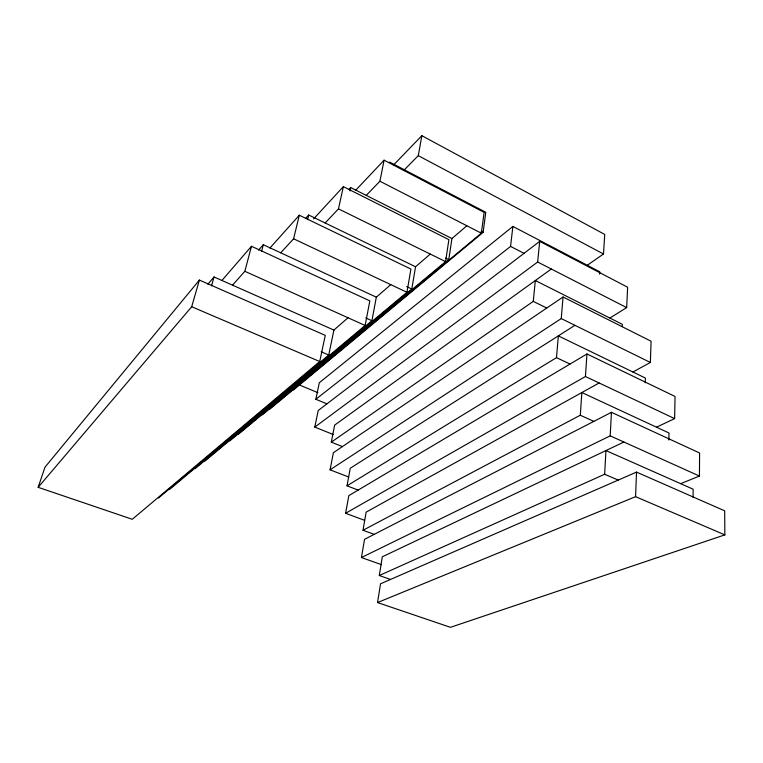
<?xml version="1.0" encoding="UTF-8"?>
<svg xmlns="http://www.w3.org/2000/svg" width="763" height="763" viewBox="0 0 763 763"><rect width="100%" height="100%" fill="white"/><g stroke="black" fill="none" stroke-linecap="round" stroke-linejoin="round"><path stroke-width="1.14" d="M680.653 483.656L699.442 476.055L699.585 452.984L611.44 412.325L364.542 539.327L361.433 557.534L381.576 564.696M693.071 497.314L693.147 489.197L605.946 450.561L604.649 474.243L379.297 575.521L382.301 556.809L623.905 442.035M656.514 427.194L674.616 418.601L675.045 396.464L586.957 353.975L348.825 495.645L345.61 513.289L364.59 520.337M668.846 440.022L669.008 432.993L581.854 392.544L580.29 415.244L363.007 530.266L366.135 512.135L599.127 382.969M632.909 372.001L650.372 362.473L651.077 341.223L563.046 296.998L333.393 452.707L330.055 469.827L348.72 477.037M645.231 382.807L645.403 378.047L558.325 335.882L556.494 357.637L347.012 485.831L358.162 490.094M377.542 602.56L635.579 496.675L636.523 472.106L724.697 510.838L724.85 534.873L450.447 627.32L377.542 602.56L380.527 583.8L636.523 472.106M609.847 318.037L626.671 307.613L627.634 287.231L539.708 241.366L318.209 410.513L314.785 427.118L333.393 434.576M622.207 326.612L622.322 324.323L535.34 280.526L533.261 301.375L331.295 442.168L342.415 446.584M361.433 557.534L610.2 435.854L611.44 412.325M587.281 265.276L603.504 253.993L604.716 234.432L421.844 135.68L393.746 164.818M599.604 274.098L599.756 271.781L512.879 226.43L319.306 382.749L315.853 399.268L326.945 403.846M345.61 513.289L585.431 376.512L586.957 353.975M330.055 469.827L561.253 318.581L563.046 296.998M314.785 427.118L537.657 262.024L539.708 241.366M315.853 399.268L510.561 246.411L512.879 226.43M269.844 409.102L481.348 233.192L484.133 212.372L384.085 160.192L355.453 190.502M293.374 390.007L483.132 232.343L485.783 212.286L389.597 162.08M262.424 414.786L448.778 259.639L451.944 238.533L466.842 225.762M238.285 434.376L445.573 261.614L448.902 239.649L343.36 186.63L313.593 218.914M229.73 440.966L411.81 289.015L415.558 266.754L430.275 254.079M204.951 461.081L406.946 292.277L410.914 269.062L299.296 215.223L269.883 248.089M404.361 169.787L418.286 155.662L421.844 135.68M347.012 485.831L350.255 468.244L574.93 325.315M195.128 468.673L371.915 320.727L376.331 297.179L390.78 284.647M169.672 489.341L365.143 325.477L369.836 300.87L251.475 246.268L221.928 280.479M331.295 442.168L334.642 425.125L551.306 269.015M366.24 195.385L379.907 181.241L384.085 160.192M158.466 498.039L328.739 355.033L333.908 330.074L348.014 317.761M319.735 361.528L325.267 335.367L199.391 280.078L45.007 467.156L38.15 487.319L132.285 519.288L319.735 361.528L191.685 306.736L38.15 487.319M349.95 190.922L350.675 187.545L451.944 238.533M325.143 222.977L338.476 208.871L343.36 186.63M307.632 219.534L308.7 215.013L415.558 266.754M280.717 252.811L293.602 238.79L299.296 215.223M261.537 251.561L263.302 244.723L376.331 297.179M232.534 285.162L244.856 271.294L251.475 246.268M211.542 285.81L214.031 276.969L333.908 330.074M191.685 306.736L199.391 280.078M207.87 284.246L214.031 276.969M258.59 250.073L263.302 244.723M305.505 218.533L308.7 215.013M349.053 189.281L350.675 187.545M379.297 575.521L390.494 579.451M363.007 530.266L374.185 534.367M299.23 384.914L317.942 392.678M635.579 496.675L724.85 534.873M321.147 351.762L328.739 355.033M604.649 474.243L618.202 480.099M244.856 271.294L365.143 325.477M610.2 435.854L699.442 476.055M365.773 317.933L371.915 320.727M580.29 415.244L593.824 421.386M293.602 238.79L406.946 292.277M585.431 376.512L674.616 418.601M406.641 286.573L411.81 289.015M556.494 357.637L570.018 364.046M445.63 258.085L448.778 259.639M533.261 301.375L546.766 308.042M338.476 208.871L445.573 261.614M561.253 318.581L650.372 362.473M481.138 231.313L483.132 232.343M510.561 246.411L524.038 253.326M379.907 181.241L481.348 233.192M537.657 262.024L626.671 307.613M418.286 155.662L603.504 253.993"/></g></svg>
